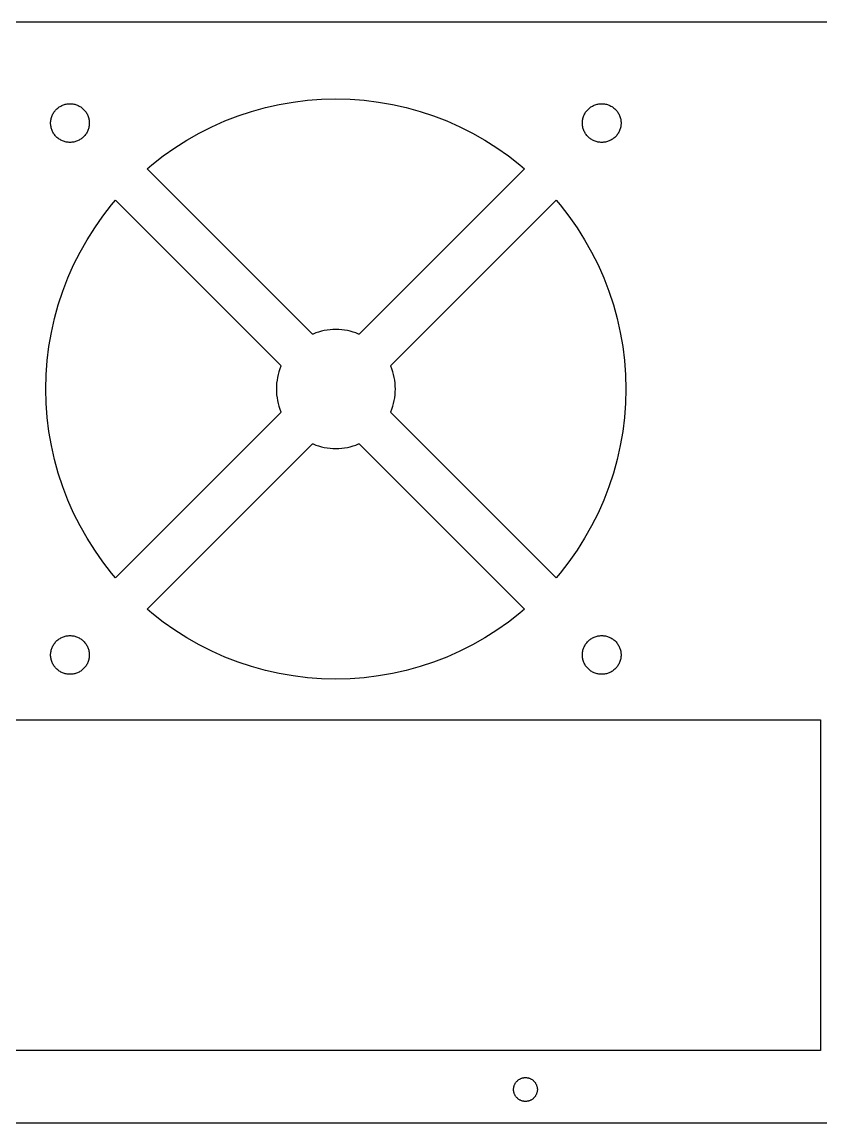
# Model space of a CAD drawing. Header units: metres. Extents: x -160 to 160, y 0 to 148.
# Drawn here: x -42.2 to 65.2, y 0 to 148 of the extents above; entities that cross this region are included whole.
import ezdxf

# ---------------------------------------------------------------- set-up
doc = ezdxf.new("R2010")
doc.units = ezdxf.units.M

msp = doc.modelspace()

# ---------------------------------------------------------------- linework, layer by layer
for p, q in [((154, 148), (-154, 148)), ((-1.91364, 137.62), (0, 137.667)), ((0, 137.667), (1.91364, 137.62)), ((-37.7604, 136.067), (-37.677, 136.163)), ((-37.677, 136.163), (-37.589, 136.256)), ((-37.589, 136.256), (-37.4966, 136.344)), ((-37.4966, 136.344), (-37.3999, 136.427)), ((-37.3999, 136.427), (-37.2993, 136.506)), ((-37.2993, 136.506), (-37.1949, 136.579)), ((-37.1949, 136.579), (-37.0871, 136.647)), ((-37.0871, 136.647), (-36.976, 136.71)), ((-36.976, 136.71), (-36.862, 136.768)), ((-36.862, 136.768), (-36.7453, 136.819)), ((-36.7453, 136.819), (-36.6262, 136.865)), ((-36.6262, 136.865), (-36.505, 136.905)), ((-36.505, 136.905), (-36.3819, 136.939)), ((-36.3819, 136.939), (-36.2574, 136.967)), ((-36.2574, 136.967), (-36.1316, 136.989)), ((-36.1316, 136.989), (-36.0049, 137.005)), ((-36.0049, 137.005), (-35.8776, 137.014)), ((-35.8776, 137.014), (-35.75, 137.017)), ((-35.75, 137.017), (-35.6224, 137.014)), ((-35.6224, 137.014), (-35.4951, 137.005)), ((-35.4951, 137.005), (-35.3684, 136.989)), ((-35.3684, 136.989), (-35.2426, 136.967)), ((-35.2426, 136.967), (-35.1181, 136.939)), ((-35.1181, 136.939), (-34.995, 136.905)), ((-34.995, 136.905), (-34.8738, 136.865)), ((-34.8738, 136.865), (-34.7547, 136.819)), ((-34.7547, 136.819), (-34.638, 136.768)), ((-34.638, 136.768), (-34.524, 136.71)), ((-34.524, 136.71), (-34.4129, 136.647)), ((-34.4129, 136.647), (-34.3051, 136.579)), ((-34.3051, 136.579), (-34.2007, 136.506)), ((-34.2007, 136.506), (-34.1001, 136.427)), ((-34.1001, 136.427), (-34.0034, 136.344)), ((-34.0034, 136.344), (-33.911, 136.256)), ((-33.911, 136.256), (-33.823, 136.163)), ((-33.823, 136.163), (-33.7396, 136.067)), ((-11.3211, 135.987), (-9.47623, 136.498)), ((-9.47623, 136.498), (-7.60852, 136.917)), ((-7.60852, 136.917), (-5.72249, 137.245)), ((-5.72249, 137.245), (-3.82266, 137.479)), ((-3.82266, 137.479), (-1.91364, 137.62)), ((1.91364, 137.62), (3.82266, 137.479)), ((3.82266, 137.479), (5.72249, 137.245)), ((5.72249, 137.245), (7.60852, 136.917)), ((7.60852, 136.917), (9.47623, 136.498)), ((9.47623, 136.498), (11.3211, 135.987)), ((33.7396, 136.067), (33.823, 136.163)), ((33.823, 136.163), (33.911, 136.256)), ((33.911, 136.256), (34.0034, 136.344)), ((34.0034, 136.344), (34.1001, 136.427)), ((34.1001, 136.427), (34.2007, 136.506)), ((34.2007, 136.506), (34.3051, 136.579)), ((34.3051, 136.579), (34.4129, 136.647)), ((34.4129, 136.647), (34.524, 136.71)), ((34.524, 136.71), (34.638, 136.768)), ((34.638, 136.768), (34.7547, 136.819)), ((34.7547, 136.819), (34.8738, 136.865)), ((34.8738, 136.865), (34.995, 136.905)), ((34.995, 136.905), (35.1181, 136.939)), ((35.1181, 136.939), (35.2426, 136.967)), ((35.2426, 136.967), (35.3684, 136.989)), ((35.3684, 136.989), (35.4951, 137.005)), ((35.4951, 137.005), (35.6224, 137.014)), ((35.6224, 137.014), (35.75, 137.017)), ((35.75, 137.017), (35.8776, 137.014)), ((35.8776, 137.014), (36.0049, 137.005)), ((36.0049, 137.005), (36.1316, 136.989)), ((36.1316, 136.989), (36.2574, 136.967)), ((36.2574, 136.967), (36.3819, 136.939)), ((36.3819, 136.939), (36.505, 136.905)), ((36.505, 136.905), (36.6262, 136.865)), ((36.6262, 136.865), (36.7453, 136.819)), ((36.7453, 136.819), (36.862, 136.768)), ((36.862, 136.768), (36.976, 136.71)), ((36.976, 136.71), (37.0871, 136.647)), ((37.0871, 136.647), (37.1949, 136.579)), ((37.1949, 136.579), (37.2993, 136.506)), ((37.2993, 136.506), (37.3999, 136.427)), ((37.3999, 136.427), (37.4966, 136.344)), ((37.4966, 136.344), (37.589, 136.256)), ((37.589, 136.256), (37.677, 136.163)), ((37.677, 136.163), (37.7604, 136.067)), ((-38.3382, 134.672), (-38.3226, 134.798)), ((-38.3226, 134.798), (-38.3008, 134.924)), ((-38.3008, 134.924), (-38.2728, 135.049)), ((-38.2728, 135.049), (-38.2388, 135.172)), ((-38.2388, 135.172), (-38.1987, 135.293)), ((-38.1987, 135.293), (-38.1528, 135.412)), ((-38.1528, 135.412), (-38.101, 135.529)), ((-38.101, 135.529), (-38.0437, 135.643)), ((-38.0437, 135.643), (-37.9807, 135.754)), ((-37.9807, 135.754), (-37.9124, 135.862)), ((-37.9124, 135.862), (-37.8389, 135.966)), ((-37.8389, 135.966), (-37.7604, 136.067)), ((-33.7396, 136.067), (-33.6611, 135.966)), ((-33.6611, 135.966), (-33.5876, 135.862)), ((-33.5876, 135.862), (-33.5193, 135.754)), ((-33.5193, 135.754), (-33.4563, 135.643)), ((-33.4563, 135.643), (-33.3989, 135.529)), ((-33.3989, 135.529), (-33.3472, 135.412)), ((-33.3472, 135.412), (-33.3013, 135.293)), ((-33.3013, 135.293), (-33.2612, 135.172)), ((-33.2612, 135.172), (-33.2272, 135.049)), ((-33.2272, 135.049), (-33.1992, 134.924)), ((-33.1992, 134.924), (-33.1774, 134.798)), ((-33.1774, 134.798), (-33.1618, 134.672)), ((-16.6746, 133.922), (-14.9247, 134.698)), ((-14.9247, 134.698), (-13.1387, 135.387)), ((-13.1387, 135.387), (-11.3211, 135.987)), ((11.3211, 135.987), (13.1387, 135.387)), ((13.1387, 135.387), (14.9247, 134.698)), ((14.9247, 134.698), (16.6746, 133.922)), ((33.1618, 134.672), (33.1774, 134.798)), ((33.1774, 134.798), (33.1992, 134.924)), ((33.1992, 134.924), (33.2272, 135.049)), ((33.2272, 135.049), (33.2612, 135.172)), ((33.2612, 135.172), (33.3013, 135.293)), ((33.3013, 135.293), (33.3472, 135.412)), ((33.3472, 135.412), (33.3989, 135.529)), ((33.3989, 135.529), (33.4563, 135.643)), ((33.4563, 135.643), (33.5193, 135.754)), ((33.5193, 135.754), (33.5876, 135.862)), ((33.5876, 135.862), (33.6611, 135.966)), ((33.6611, 135.966), (33.7396, 136.067)), ((37.7604, 136.067), (37.8389, 135.966)), ((37.8389, 135.966), (37.9124, 135.862)), ((37.9124, 135.862), (37.9807, 135.754)), ((37.9807, 135.754), (38.0437, 135.643)), ((38.0437, 135.643), (38.101, 135.529)), ((38.101, 135.529), (38.1528, 135.412)), ((38.1528, 135.412), (38.1987, 135.293)), ((38.1987, 135.293), (38.2388, 135.172)), ((38.2388, 135.172), (38.2728, 135.049)), ((38.2728, 135.049), (38.3008, 134.924)), ((38.3008, 134.924), (38.3226, 134.798)), ((38.3226, 134.798), (38.3382, 134.672)), ((-38.3508, 134.417), (-38.3476, 134.544)), ((-38.3476, 134.289), (-38.3508, 134.417)), ((-38.3476, 134.544), (-38.3382, 134.672)), ((-38.3382, 134.162), (-38.3476, 134.289)), ((-38.3226, 134.035), (-38.3382, 134.162)), ((-38.3008, 133.909), (-38.3226, 134.035)), ((-38.2728, 133.785), (-38.3008, 133.909)), ((-38.2388, 133.662), (-38.2728, 133.785)), ((-38.1987, 133.54), (-38.2388, 133.662)), ((-38.1528, 133.421), (-38.1987, 133.54)), ((-38.101, 133.305), (-38.1528, 133.421)), ((-38.0437, 133.191), (-38.101, 133.305)), ((-33.3989, 133.305), (-33.4563, 133.191)), ((-33.3472, 133.421), (-33.3989, 133.305)), ((-33.3013, 133.54), (-33.3472, 133.421)), ((-33.2612, 133.662), (-33.3013, 133.54)), ((-33.2272, 133.785), (-33.2612, 133.662)), ((-33.1992, 133.909), (-33.2272, 133.785)), ((-33.1774, 134.035), (-33.1992, 133.909)), ((-33.1618, 134.162), (-33.1774, 134.035)), ((-33.1618, 134.672), (-33.1524, 134.544)), ((-33.1524, 134.289), (-33.1618, 134.162)), ((-33.1524, 134.544), (-33.1492, 134.417)), ((-33.1492, 134.417), (-33.1524, 134.289)), ((-18.3845, 133.062), (-16.6746, 133.922)), ((16.6746, 133.922), (18.3845, 133.062)), ((33.1492, 134.417), (33.1524, 134.544)), ((33.1524, 134.289), (33.1492, 134.417)), ((33.1524, 134.544), (33.1618, 134.672)), ((33.1618, 134.162), (33.1524, 134.289)), ((33.1774, 134.035), (33.1618, 134.162)), ((33.1992, 133.909), (33.1774, 134.035)), ((33.2272, 133.785), (33.1992, 133.909)), ((33.2612, 133.662), (33.2272, 133.785)), ((33.3013, 133.54), (33.2612, 133.662)), ((33.3472, 133.421), (33.3013, 133.54)), ((33.3989, 133.305), (33.3472, 133.421)), ((33.4563, 133.191), (33.3989, 133.305)), ((38.101, 133.305), (38.0437, 133.191)), ((38.1528, 133.421), (38.101, 133.305)), ((38.1987, 133.54), (38.1528, 133.421)), ((38.2388, 133.662), (38.1987, 133.54)), ((38.2728, 133.785), (38.2388, 133.662)), ((38.3008, 133.909), (38.2728, 133.785)), ((38.3226, 134.035), (38.3008, 133.909)), ((38.3382, 134.162), (38.3226, 134.035)), ((38.3382, 134.672), (38.3476, 134.544)), ((38.3476, 134.289), (38.3382, 134.162)), ((38.3476, 134.544), (38.3508, 134.417)), ((38.3508, 134.417), (38.3476, 134.289)), ((-37.9807, 133.08), (-38.0437, 133.191)), ((-37.9124, 132.972), (-37.9807, 133.08)), ((-37.8389, 132.867), (-37.9124, 132.972)), ((-37.7604, 132.767), (-37.8389, 132.867)), ((-37.677, 132.67), (-37.7604, 132.767)), ((-37.589, 132.578), (-37.677, 132.67)), ((-37.4966, 132.49), (-37.589, 132.578)), ((-37.3999, 132.406), (-37.4966, 132.49)), ((-37.2993, 132.328), (-37.3999, 132.406)), ((-37.1949, 132.254), (-37.2993, 132.328)), ((-37.0871, 132.186), (-37.1949, 132.254)), ((-36.976, 132.123), (-37.0871, 132.186)), ((-36.862, 132.066), (-36.976, 132.123)), ((-36.7453, 132.014), (-36.862, 132.066)), ((-36.6262, 131.968), (-36.7453, 132.014)), ((-36.505, 131.928), (-36.6262, 131.968)), ((-36.3819, 131.894), (-36.505, 131.928)), ((-36.2574, 131.866), (-36.3819, 131.894)), ((-36.1316, 131.844), (-36.2574, 131.866)), ((-36.0049, 131.828), (-36.1316, 131.844)), ((-35.8776, 131.819), (-36.0049, 131.828)), ((-35.75, 131.816), (-35.8776, 131.819)), ((-35.6224, 131.819), (-35.75, 131.816)), ((-35.4951, 131.828), (-35.6224, 131.819)), ((-35.3684, 131.844), (-35.4951, 131.828)), ((-35.2426, 131.866), (-35.3684, 131.844)), ((-35.1181, 131.894), (-35.2426, 131.866)), ((-34.995, 131.928), (-35.1181, 131.894)), ((-34.8738, 131.968), (-34.995, 131.928)), ((-34.7547, 132.014), (-34.8738, 131.968)), ((-34.638, 132.066), (-34.7547, 132.014)), ((-34.524, 132.123), (-34.638, 132.066)), ((-34.4129, 132.186), (-34.524, 132.123)), ((-34.3051, 132.254), (-34.4129, 132.186)), ((-34.2007, 132.328), (-34.3051, 132.254)), ((-34.1001, 132.406), (-34.2007, 132.328)), ((-34.0034, 132.49), (-34.1001, 132.406)), ((-33.911, 132.578), (-34.0034, 132.49)), ((-33.823, 132.67), (-33.911, 132.578)), ((-33.7396, 132.767), (-33.823, 132.67)), ((-33.6611, 132.867), (-33.7396, 132.767)), ((-33.5876, 132.972), (-33.6611, 132.867)), ((-33.5193, 133.08), (-33.5876, 132.972)), ((-33.4563, 133.191), (-33.5193, 133.08)), ((-21.6672, 131.094), (-20.05, 132.118)), ((-20.05, 132.118), (-18.3845, 133.062)), ((18.3845, 133.062), (20.05, 132.118)), ((20.05, 132.118), (21.6672, 131.094)), ((33.5193, 133.08), (33.4563, 133.191)), ((33.5876, 132.972), (33.5193, 133.08)), ((33.6611, 132.867), (33.5876, 132.972)), ((33.7396, 132.767), (33.6611, 132.867)), ((33.823, 132.67), (33.7396, 132.767)), ((33.911, 132.578), (33.823, 132.67)), ((34.0034, 132.49), (33.911, 132.578)), ((34.1001, 132.406), (34.0034, 132.49)), ((34.2007, 132.328), (34.1001, 132.406)), ((34.3051, 132.254), (34.2007, 132.328)), ((34.4129, 132.186), (34.3051, 132.254)), ((34.524, 132.123), (34.4129, 132.186)), ((34.638, 132.066), (34.524, 132.123)), ((34.7547, 132.014), (34.638, 132.066)), ((34.8738, 131.968), (34.7547, 132.014)), ((34.995, 131.928), (34.8738, 131.968)), ((35.1181, 131.894), (34.995, 131.928)), ((35.2426, 131.866), (35.1181, 131.894)), ((35.3684, 131.844), (35.2426, 131.866)), ((35.4951, 131.828), (35.3684, 131.844)), ((35.6224, 131.819), (35.4951, 131.828)), ((35.75, 131.816), (35.6224, 131.819)), ((35.8776, 131.819), (35.75, 131.816)), ((36.0049, 131.828), (35.8776, 131.819)), ((36.1316, 131.844), (36.0049, 131.828)), ((36.2574, 131.866), (36.1316, 131.844)), ((36.3819, 131.894), (36.2574, 131.866)), ((36.505, 131.928), (36.3819, 131.894)), ((36.6262, 131.968), (36.505, 131.928)), ((36.7453, 132.014), (36.6262, 131.968)), ((36.862, 132.066), (36.7453, 132.014)), ((36.976, 132.123), (36.862, 132.066)), ((37.0871, 132.186), (36.976, 132.123)), ((37.1949, 132.254), (37.0871, 132.186)), ((37.2993, 132.328), (37.1949, 132.254)), ((37.3999, 132.406), (37.2993, 132.328)), ((37.4966, 132.49), (37.3999, 132.406)), ((37.589, 132.578), (37.4966, 132.49)), ((37.677, 132.67), (37.589, 132.578)), ((37.7604, 132.767), (37.677, 132.67)), ((37.8389, 132.867), (37.7604, 132.767)), ((37.9124, 132.972), (37.8389, 132.867)), ((37.9807, 133.08), (37.9124, 132.972)), ((38.0437, 133.191), (37.9807, 133.08)), ((-23.2323, 129.992), (-21.6672, 131.094)), ((21.6672, 131.094), (23.2323, 129.992)), ((-25.366, 128.275), (-24.7413, 128.814)), ((-24.7413, 128.814), (-23.2323, 129.992)), ((23.2323, 129.992), (24.7413, 128.814)), ((24.7413, 128.814), (25.366, 128.275)), ((-3.12169, 106.031), (-25.366, 128.275)), ((25.366, 128.275), (3.12169, 106.031)), ((-31.3251, 121.899), (-30.1474, 123.408)), ((-30.1474, 123.408), (-29.6086, 124.033)), ((-29.6086, 124.033), (-7.36433, 101.788)), ((7.36433, 101.788), (29.6086, 124.033)), ((29.6086, 124.033), (30.1474, 123.408)), ((30.1474, 123.408), (31.3251, 121.899)), ((-32.4273, 120.334), (-31.3251, 121.899)), ((31.3251, 121.899), (32.4273, 120.334)), ((-33.4514, 118.717), (-32.4273, 120.334)), ((32.4273, 120.334), (33.4514, 118.717)), ((-34.3949, 117.051), (-33.4514, 118.717)), ((33.4514, 118.717), (34.3949, 117.051)), ((-35.2556, 115.341), (-34.3949, 117.051)), ((34.3949, 117.051), (35.2556, 115.341)), ((-36.0313, 113.591), (-35.2556, 115.341)), ((35.2556, 115.341), (36.0313, 113.591)), ((-36.7202, 111.805), (-36.0313, 113.591)), ((36.0313, 113.591), (36.7202, 111.805)), ((-37.3207, 109.988), (-36.7202, 111.805)), ((36.7202, 111.805), (37.3207, 109.988)), ((-37.8312, 108.143), (-37.3207, 109.988)), ((37.3207, 109.988), (37.8312, 108.143)), ((-38.2506, 106.275), (-37.8312, 108.143)), ((37.8312, 108.143), (38.2506, 106.275)), ((-1.17384, 106.58), (-1.56071, 106.513)), ((-0.78413, 106.628), (-1.17384, 106.58)), ((-0.39253, 106.657), (-0.78413, 106.628)), ((0, 106.667), (-0.39253, 106.657)), ((0.39253, 106.657), (0, 106.667)), ((0.78413, 106.628), (0.39253, 106.657)), ((1.17384, 106.58), (0.78413, 106.628)), ((1.56071, 106.513), (1.17384, 106.58)), ((-38.5779, 104.389), (-38.2506, 106.275)), ((-3.06146, 106.058), (-3.12169, 106.031)), ((-2.69511, 106.199), (-3.06146, 106.058)), ((-2.32227, 106.322), (-2.69511, 106.199)), ((-1.94383, 106.427), (-2.32227, 106.322)), ((-1.56071, 106.513), (-1.94383, 106.427)), ((1.94383, 106.427), (1.56071, 106.513)), ((2.32227, 106.322), (1.94383, 106.427)), ((2.69511, 106.199), (2.32227, 106.322)), ((3.06146, 106.058), (2.69511, 106.199)), ((3.12169, 106.031), (3.06146, 106.058)), ((38.2506, 106.275), (38.5779, 104.389)), ((-38.8122, 102.489), (-38.5779, 104.389)), ((38.5779, 104.389), (38.8122, 102.489)), ((-38.953, 100.58), (-38.8122, 102.489)), ((38.8122, 102.489), (38.953, 100.58)), ((-7.65552, 100.989), (-7.76024, 100.611)), ((-7.53235, 101.362), (-7.65552, 100.989)), ((-7.39102, 101.728), (-7.53235, 101.362)), ((-7.36433, 101.788), (-7.39102, 101.728)), ((7.39102, 101.728), (7.36433, 101.788)), ((7.53235, 101.362), (7.39102, 101.728)), ((7.65552, 100.989), (7.53235, 101.362)), ((7.76024, 100.611), (7.65552, 100.989)), ((-39, 98.6667), (-38.953, 100.58)), ((-7.96147, 99.4508), (-7.99036, 99.0592)), ((-7.91341, 99.8405), (-7.96147, 99.4508)), ((-7.84627, 100.227), (-7.91341, 99.8405)), ((-7.76024, 100.611), (-7.84627, 100.227)), ((7.84627, 100.227), (7.76024, 100.611)), ((7.91341, 99.8405), (7.84627, 100.227)), ((7.96147, 99.4508), (7.91341, 99.8405)), ((7.99036, 99.0592), (7.96147, 99.4508)), ((38.953, 100.58), (39, 98.6667)), ((-38.953, 96.753), (-39, 98.6667)), ((-7.99036, 99.0592), (-8, 98.6667)), ((-8, 98.6667), (-7.99036, 98.2741)), ((-7.99036, 98.2741), (-7.96147, 97.8825)), ((-7.96147, 97.8825), (-7.91341, 97.4928)), ((7.91341, 97.4928), (7.96147, 97.8825)), ((7.96147, 97.8825), (7.99036, 98.2741)), ((8, 98.6667), (7.99036, 99.0592)), ((7.99036, 98.2741), (8, 98.6667)), ((39, 98.6667), (38.953, 96.753)), ((-38.8122, 94.844), (-38.953, 96.753)), ((-7.91341, 97.4928), (-7.84627, 97.1059)), ((-7.84627, 97.1059), (-7.76024, 96.7228)), ((-7.76024, 96.7228), (-7.65552, 96.3444)), ((-7.65552, 96.3444), (-7.53235, 95.9715)), ((7.53235, 95.9715), (7.65552, 96.3444)), ((7.65552, 96.3444), (7.76024, 96.7228)), ((7.76024, 96.7228), (7.84627, 97.1059)), ((7.84627, 97.1059), (7.91341, 97.4928)), ((38.953, 96.753), (38.8122, 94.844)), ((-38.5779, 92.9442), (-38.8122, 94.844)), ((-7.36433, 95.545), (-29.6086, 73.3007)), ((-7.53235, 95.9715), (-7.39102, 95.6052)), ((-7.39102, 95.6052), (-7.36433, 95.545)), ((7.36433, 95.545), (7.39102, 95.6052)), ((29.6086, 73.3007), (7.36433, 95.545)), ((7.39102, 95.6052), (7.53235, 95.9715)), ((38.8122, 94.844), (38.5779, 92.9442)), ((-38.2506, 91.0581), (-38.5779, 92.9442)), ((38.5779, 92.9442), (38.2506, 91.0581)), ((-37.8312, 89.1904), (-38.2506, 91.0581)), ((-25.366, 69.0581), (-3.12169, 91.3023)), ((-3.12169, 91.3023), (-3.06146, 91.2756)), ((-3.06146, 91.2756), (-2.69511, 91.1343)), ((-2.69511, 91.1343), (-2.32227, 91.0111)), ((-2.32227, 91.0111), (-1.94383, 90.9064)), ((-1.94383, 90.9064), (-1.56071, 90.8204)), ((-1.56071, 90.8204), (-1.17384, 90.7533)), ((-1.17384, 90.7533), (-0.78413, 90.7052)), ((-0.78413, 90.7052), (-0.39253, 90.6763)), ((-0.39253, 90.6763), (0, 90.6667)), ((0, 90.6667), (0.39253, 90.6763)), ((0.39253, 90.6763), (0.78413, 90.7052)), ((0.78413, 90.7052), (1.17384, 90.7533)), ((1.17384, 90.7533), (1.56071, 90.8204)), ((1.56071, 90.8204), (1.94383, 90.9064)), ((1.94383, 90.9064), (2.32227, 91.0111)), ((2.32227, 91.0111), (2.69511, 91.1343)), ((2.69511, 91.1343), (3.06146, 91.2756)), ((3.06146, 91.2756), (3.12169, 91.3023)), ((3.12169, 91.3023), (25.366, 69.0581)), ((38.2506, 91.0581), (37.8312, 89.1904)), ((-37.3207, 87.3456), (-37.8312, 89.1904)), ((37.8312, 89.1904), (37.3207, 87.3456)), ((-36.7202, 85.528), (-37.3207, 87.3456)), ((37.3207, 87.3456), (36.7202, 85.528)), ((-36.0313, 83.742), (-36.7202, 85.528)), ((36.7202, 85.528), (36.0313, 83.742)), ((-35.2556, 81.992), (-36.0313, 83.742)), ((36.0313, 83.742), (35.2556, 81.992)), ((-34.3949, 80.2822), (-35.2556, 81.992)), ((35.2556, 81.992), (34.3949, 80.2822)), ((-33.4514, 78.6167), (-34.3949, 80.2822)), ((34.3949, 80.2822), (33.4514, 78.6167)), ((-32.4273, 76.9994), (-33.4514, 78.6167)), ((33.4514, 78.6167), (32.4273, 76.9994)), ((-31.3251, 75.4344), (-32.4273, 76.9994)), ((32.4273, 76.9994), (31.3251, 75.4344)), ((-30.1474, 73.9253), (-31.3251, 75.4344)), ((31.3251, 75.4344), (30.1474, 73.9253)), ((-29.6086, 73.3007), (-30.1474, 73.9253)), ((30.1474, 73.9253), (29.6086, 73.3007)), ((-24.7413, 68.5193), (-25.366, 69.0581)), ((-23.2323, 67.3416), (-24.7413, 68.5193)), ((24.7413, 68.5193), (23.2323, 67.3416)), ((25.366, 69.0581), (24.7413, 68.5193)), ((-21.6672, 66.2393), (-23.2323, 67.3416)), ((23.2323, 67.3416), (21.6672, 66.2393)), ((-37.1949, 65.0791), (-37.0871, 65.1474)), ((-37.0871, 65.1474), (-36.976, 65.2103)), ((-36.976, 65.2103), (-36.862, 65.2677)), ((-36.862, 65.2677), (-36.7453, 65.3194)), ((-36.7453, 65.3194), (-36.6262, 65.3654)), ((-36.6262, 65.3654), (-36.505, 65.4054)), ((-36.505, 65.4054), (-36.3819, 65.4395)), ((-36.3819, 65.4395), (-36.2574, 65.4674)), ((-36.2574, 65.4674), (-36.1316, 65.4893)), ((-36.1316, 65.4893), (-36.0049, 65.5049)), ((-36.0049, 65.5049), (-35.8776, 65.5143)), ((-35.8776, 65.5143), (-35.75, 65.5174)), ((-35.75, 65.5174), (-35.6224, 65.5143)), ((-35.6224, 65.5143), (-35.4951, 65.5049)), ((-35.4951, 65.5049), (-35.3684, 65.4893)), ((-35.3684, 65.4893), (-35.2426, 65.4674)), ((-35.2426, 65.4674), (-35.1181, 65.4395)), ((-35.1181, 65.4395), (-34.995, 65.4054)), ((-34.995, 65.4054), (-34.8738, 65.3654)), ((-34.8738, 65.3654), (-34.7547, 65.3194)), ((-34.7547, 65.3194), (-34.638, 65.2677)), ((-34.638, 65.2677), (-34.524, 65.2103)), ((-34.524, 65.2103), (-34.4129, 65.1474)), ((-34.4129, 65.1474), (-34.3051, 65.0791)), ((-20.05, 65.2152), (-21.6672, 66.2393)), ((-18.3845, 64.2717), (-20.05, 65.2152)), ((20.05, 65.2152), (18.3845, 64.2717)), ((21.6672, 66.2393), (20.05, 65.2152)), ((34.3051, 65.0791), (34.4129, 65.1474)), ((34.4129, 65.1474), (34.524, 65.2103)), ((34.524, 65.2103), (34.638, 65.2677)), ((34.638, 65.2677), (34.7547, 65.3194)), ((34.7547, 65.3194), (34.8738, 65.3654)), ((34.8738, 65.3654), (34.995, 65.4054)), ((34.995, 65.4054), (35.1181, 65.4395)), ((35.1181, 65.4395), (35.2426, 65.4674)), ((35.2426, 65.4674), (35.3684, 65.4893)), ((35.3684, 65.4893), (35.4951, 65.5049)), ((35.4951, 65.5049), (35.6224, 65.5143)), ((35.6224, 65.5143), (35.75, 65.5174)), ((35.75, 65.5174), (35.8776, 65.5143)), ((35.8776, 65.5143), (36.0049, 65.5049)), ((36.0049, 65.5049), (36.1316, 65.4893)), ((36.1316, 65.4893), (36.2574, 65.4674)), ((36.2574, 65.4674), (36.3819, 65.4395)), ((36.3819, 65.4395), (36.505, 65.4054)), ((36.505, 65.4054), (36.6262, 65.3654)), ((36.6262, 65.3654), (36.7453, 65.3194)), ((36.7453, 65.3194), (36.862, 65.2677)), ((36.862, 65.2677), (36.976, 65.2103)), ((36.976, 65.2103), (37.0871, 65.1474)), ((37.0871, 65.1474), (37.1949, 65.0791)), ((-38.2728, 63.5486), (-38.2388, 63.6716)), ((-38.2388, 63.6716), (-38.1987, 63.7928)), ((-38.1987, 63.7928), (-38.1528, 63.9119)), ((-38.1528, 63.9119), (-38.101, 64.0286)), ((-38.101, 64.0286), (-38.0437, 64.1427)), ((-38.0437, 64.1427), (-37.9807, 64.2537)), ((-37.9807, 64.2537), (-37.9124, 64.3616)), ((-37.9124, 64.3616), (-37.8389, 64.4659)), ((-37.8389, 64.4659), (-37.7604, 64.5666)), ((-37.7604, 64.5666), (-37.677, 64.6632)), ((-37.677, 64.6632), (-37.589, 64.7557)), ((-37.589, 64.7557), (-37.4966, 64.8437)), ((-37.4966, 64.8437), (-37.3999, 64.9271)), ((-37.3999, 64.9271), (-37.2993, 65.0056)), ((-37.2993, 65.0056), (-37.1949, 65.0791)), ((-34.3051, 65.0791), (-34.2007, 65.0056)), ((-34.2007, 65.0056), (-34.1001, 64.9271)), ((-34.1001, 64.9271), (-34.0034, 64.8437)), ((-34.0034, 64.8437), (-33.911, 64.7557)), ((-33.911, 64.7557), (-33.823, 64.6632)), ((-33.823, 64.6632), (-33.7396, 64.5666)), ((-33.7396, 64.5666), (-33.6611, 64.4659)), ((-33.6611, 64.4659), (-33.5876, 64.3616)), ((-33.5876, 64.3616), (-33.5193, 64.2537)), ((-33.5193, 64.2537), (-33.4563, 64.1427)), ((-33.4563, 64.1427), (-33.3989, 64.0286)), ((-33.3989, 64.0286), (-33.3472, 63.9119)), ((-33.3472, 63.9119), (-33.3013, 63.7928)), ((-33.3013, 63.7928), (-33.2612, 63.6716)), ((-33.2612, 63.6716), (-33.2272, 63.5486)), ((-16.6746, 63.4111), (-18.3845, 64.2717)), ((18.3845, 64.2717), (16.6746, 63.4111)), ((33.2272, 63.5486), (33.2612, 63.6716)), ((33.2612, 63.6716), (33.3013, 63.7928)), ((33.3013, 63.7928), (33.3472, 63.9119)), ((33.3472, 63.9119), (33.3989, 64.0286)), ((33.3989, 64.0286), (33.4563, 64.1427)), ((33.4563, 64.1427), (33.5193, 64.2537)), ((33.5193, 64.2537), (33.5876, 64.3616)), ((33.5876, 64.3616), (33.6611, 64.4659)), ((33.6611, 64.4659), (33.7396, 64.5666)), ((33.7396, 64.5666), (33.823, 64.6632)), ((33.823, 64.6632), (33.911, 64.7557)), ((33.911, 64.7557), (34.0034, 64.8437)), ((34.0034, 64.8437), (34.1001, 64.9271)), ((34.1001, 64.9271), (34.2007, 65.0056)), ((34.2007, 65.0056), (34.3051, 65.0791)), ((37.1949, 65.0791), (37.2993, 65.0056)), ((37.2993, 65.0056), (37.3999, 64.9271)), ((37.3999, 64.9271), (37.4966, 64.8437)), ((37.4966, 64.8437), (37.589, 64.7557)), ((37.589, 64.7557), (37.677, 64.6632)), ((37.677, 64.6632), (37.7604, 64.5666)), ((37.7604, 64.5666), (37.8389, 64.4659)), ((37.8389, 64.4659), (37.9124, 64.3616)), ((37.9124, 64.3616), (37.9807, 64.2537)), ((37.9807, 64.2537), (38.0437, 64.1427)), ((38.0437, 64.1427), (38.101, 64.0286)), ((38.101, 64.0286), (38.1528, 63.9119)), ((38.1528, 63.9119), (38.1987, 63.7928)), ((38.1987, 63.7928), (38.2388, 63.6716)), ((38.2388, 63.6716), (38.2728, 63.5486)), ((-38.3508, 62.9167), (-38.3476, 63.0443)), ((-38.3476, 62.789), (-38.3508, 62.9167)), ((-38.3476, 63.0443), (-38.3382, 63.1716)), ((-38.3382, 62.6617), (-38.3476, 62.789)), ((-38.3382, 63.1716), (-38.3226, 63.2983)), ((-38.3226, 62.535), (-38.3382, 62.6617)), ((-38.3226, 63.2983), (-38.3008, 63.424)), ((-38.3008, 62.4093), (-38.3226, 62.535)), ((-38.3008, 63.424), (-38.2728, 63.5486)), ((-38.2728, 62.2847), (-38.3008, 62.4093)), ((-38.2388, 62.1617), (-38.2728, 62.2847)), ((-38.1987, 62.0405), (-38.2388, 62.1617)), ((-33.2612, 62.1617), (-33.3013, 62.0405)), ((-33.2272, 62.2847), (-33.2612, 62.1617)), ((-33.2272, 63.5486), (-33.1992, 63.424)), ((-33.1992, 62.4093), (-33.2272, 62.2847)), ((-33.1992, 63.424), (-33.1774, 63.2983)), ((-33.1774, 62.535), (-33.1992, 62.4093)), ((-33.1774, 63.2983), (-33.1618, 63.1716)), ((-33.1618, 62.6617), (-33.1774, 62.535)), ((-33.1618, 63.1716), (-33.1524, 63.0443)), ((-33.1524, 62.789), (-33.1618, 62.6617)), ((-33.1524, 63.0443), (-33.1492, 62.9167)), ((-33.1492, 62.9167), (-33.1524, 62.789)), ((-14.9247, 62.6354), (-16.6746, 63.4111)), ((-13.1387, 61.9464), (-14.9247, 62.6354)), ((14.9247, 62.6354), (13.1387, 61.9464)), ((16.6746, 63.4111), (14.9247, 62.6354)), ((33.1492, 62.9167), (33.1524, 63.0443)), ((33.1524, 62.789), (33.1492, 62.9167)), ((33.1524, 63.0443), (33.1618, 63.1716)), ((33.1618, 62.6617), (33.1524, 62.789)), ((33.1618, 63.1716), (33.1774, 63.2983)), ((33.1774, 62.535), (33.1618, 62.6617)), ((33.1774, 63.2983), (33.1992, 63.424)), ((33.1992, 62.4093), (33.1774, 62.535)), ((33.1992, 63.424), (33.2272, 63.5486)), ((33.2272, 62.2847), (33.1992, 62.4093)), ((33.2612, 62.1617), (33.2272, 62.2847)), ((33.3013, 62.0405), (33.2612, 62.1617)), ((38.2388, 62.1617), (38.1987, 62.0405)), ((38.2728, 62.2847), (38.2388, 62.1617)), ((38.2728, 63.5486), (38.3008, 63.424)), ((38.3008, 62.4093), (38.2728, 62.2847)), ((38.3008, 63.424), (38.3226, 63.2983)), ((38.3226, 62.535), (38.3008, 62.4093)), ((38.3226, 63.2983), (38.3382, 63.1716)), ((38.3382, 62.6617), (38.3226, 62.535)), ((38.3382, 63.1716), (38.3476, 63.0443)), ((38.3476, 62.789), (38.3382, 62.6617)), ((38.3476, 63.0443), (38.3508, 62.9167)), ((38.3508, 62.9167), (38.3476, 62.789)), ((-38.1528, 61.9214), (-38.1987, 62.0405)), ((-38.101, 61.8047), (-38.1528, 61.9214)), ((-38.0437, 61.6907), (-38.101, 61.8047)), ((-37.9807, 61.5796), (-38.0437, 61.6907)), ((-37.9124, 61.4718), (-37.9807, 61.5796)), ((-37.8389, 61.3674), (-37.9124, 61.4718)), ((-37.7604, 61.2668), (-37.8389, 61.3674)), ((-37.677, 61.1701), (-37.7604, 61.2668)), ((-37.589, 61.0777), (-37.677, 61.1701)), ((-37.4966, 60.9896), (-37.589, 61.0777)), ((-37.3999, 60.9062), (-37.4966, 60.9896)), ((-37.2993, 60.8277), (-37.3999, 60.9062)), ((-37.1949, 60.7542), (-37.2993, 60.8277)), ((-37.0871, 60.6859), (-37.1949, 60.7542)), ((-36.976, 60.623), (-37.0871, 60.6859)), ((-34.4129, 60.6859), (-34.524, 60.623)), ((-34.3051, 60.7542), (-34.4129, 60.6859)), ((-34.2007, 60.8277), (-34.3051, 60.7542)), ((-34.1001, 60.9062), (-34.2007, 60.8277)), ((-34.0034, 60.9896), (-34.1001, 60.9062)), ((-33.911, 61.0777), (-34.0034, 60.9896)), ((-33.823, 61.1701), (-33.911, 61.0777)), ((-33.7396, 61.2668), (-33.823, 61.1701)), ((-33.6611, 61.3674), (-33.7396, 61.2668)), ((-33.5876, 61.4718), (-33.6611, 61.3674)), ((-33.5193, 61.5796), (-33.5876, 61.4718)), ((-33.4563, 61.6907), (-33.5193, 61.5796)), ((-33.3989, 61.8047), (-33.4563, 61.6907)), ((-33.3472, 61.9214), (-33.3989, 61.8047)), ((-33.3013, 62.0405), (-33.3472, 61.9214)), ((-11.3211, 61.346), (-13.1387, 61.9464)), ((-9.47623, 60.8354), (-11.3211, 61.346)), ((-7.60852, 60.416), (-9.47623, 60.8354)), ((9.47623, 60.8354), (7.60852, 60.416)), ((11.3211, 61.346), (9.47623, 60.8354)), ((13.1387, 61.9464), (11.3211, 61.346)), ((33.3472, 61.9214), (33.3013, 62.0405)), ((33.3989, 61.8047), (33.3472, 61.9214)), ((33.4563, 61.6907), (33.3989, 61.8047)), ((33.5193, 61.5796), (33.4563, 61.6907)), ((33.5876, 61.4718), (33.5193, 61.5796)), ((33.6611, 61.3674), (33.5876, 61.4718)), ((33.7396, 61.2668), (33.6611, 61.3674)), ((33.823, 61.1701), (33.7396, 61.2668)), ((33.911, 61.0777), (33.823, 61.1701)), ((34.0034, 60.9896), (33.911, 61.0777)), ((34.1001, 60.9062), (34.0034, 60.9896)), ((34.2007, 60.8277), (34.1001, 60.9062)), ((34.3051, 60.7542), (34.2007, 60.8277)), ((34.4129, 60.6859), (34.3051, 60.7542)), ((34.524, 60.623), (34.4129, 60.6859)), ((37.0871, 60.6859), (36.976, 60.623)), ((37.1949, 60.7542), (37.0871, 60.6859)), ((37.2993, 60.8277), (37.1949, 60.7542)), ((37.3999, 60.9062), (37.2993, 60.8277)), ((37.4966, 60.9896), (37.3999, 60.9062)), ((37.589, 61.0777), (37.4966, 60.9896)), ((37.677, 61.1701), (37.589, 61.0777)), ((37.7604, 61.2668), (37.677, 61.1701)), ((37.8389, 61.3674), (37.7604, 61.2668)), ((37.9124, 61.4718), (37.8389, 61.3674)), ((37.9807, 61.5796), (37.9124, 61.4718)), ((38.0437, 61.6907), (37.9807, 61.5796)), ((38.101, 61.8047), (38.0437, 61.6907)), ((38.1528, 61.9214), (38.101, 61.8047)), ((38.1987, 62.0405), (38.1528, 61.9214)), ((-36.862, 60.5656), (-36.976, 60.623)), ((-36.7453, 60.5139), (-36.862, 60.5656)), ((-36.6262, 60.4679), (-36.7453, 60.5139)), ((-36.505, 60.4279), (-36.6262, 60.4679)), ((-36.3819, 60.3938), (-36.505, 60.4279)), ((-36.2574, 60.3659), (-36.3819, 60.3938)), ((-36.1316, 60.3441), (-36.2574, 60.3659)), ((-36.0049, 60.3284), (-36.1316, 60.3441)), ((-35.8776, 60.319), (-36.0049, 60.3284)), ((-35.75, 60.3159), (-35.8776, 60.319)), ((-35.6224, 60.319), (-35.75, 60.3159)), ((-35.4951, 60.3284), (-35.6224, 60.319)), ((-35.3684, 60.3441), (-35.4951, 60.3284)), ((-35.2426, 60.3659), (-35.3684, 60.3441)), ((-35.1181, 60.3938), (-35.2426, 60.3659)), ((-34.995, 60.4279), (-35.1181, 60.3938)), ((-34.8738, 60.4679), (-34.995, 60.4279)), ((-34.7547, 60.5139), (-34.8738, 60.4679)), ((-34.638, 60.5656), (-34.7547, 60.5139)), ((-34.524, 60.623), (-34.638, 60.5656)), ((-5.72249, 60.0888), (-7.60852, 60.416)), ((-3.82266, 59.8545), (-5.72249, 60.0888)), ((-1.91364, 59.7136), (-3.82266, 59.8545)), ((0, 59.6667), (-1.91364, 59.7136)), ((1.91364, 59.7136), (0, 59.6667)), ((3.82266, 59.8545), (1.91364, 59.7136)), ((5.72249, 60.0888), (3.82266, 59.8545)), ((7.60852, 60.416), (5.72249, 60.0888)), ((34.638, 60.5656), (34.524, 60.623)), ((34.7547, 60.5139), (34.638, 60.5656)), ((34.8738, 60.4679), (34.7547, 60.5139)), ((34.995, 60.4279), (34.8738, 60.4679)), ((35.1181, 60.3938), (34.995, 60.4279)), ((35.2426, 60.3659), (35.1181, 60.3938)), ((35.3684, 60.3441), (35.2426, 60.3659)), ((35.4951, 60.3284), (35.3684, 60.3441)), ((35.6224, 60.319), (35.4951, 60.3284)), ((35.75, 60.3159), (35.6224, 60.319)), ((35.8776, 60.319), (35.75, 60.3159)), ((36.0049, 60.3284), (35.8776, 60.319)), ((36.1316, 60.3441), (36.0049, 60.3284)), ((36.2574, 60.3659), (36.1316, 60.3441)), ((36.3819, 60.3938), (36.2574, 60.3659)), ((36.505, 60.4279), (36.3819, 60.3938)), ((36.6262, 60.4679), (36.505, 60.4279)), ((36.7453, 60.5139), (36.6262, 60.4679)), ((36.862, 60.5656), (36.7453, 60.5139)), ((36.976, 60.623), (36.862, 60.5656)), ((-93.5684, 54.2148), (65.1816, 54.2148)), ((65.1816, 54.2148), (65.1816, 9.76479)), ((65.1816, 9.76479), (-93.5684, 9.76479)), ((24.7396, 5.91147), (24.8098, 5.94678)), ((24.8098, 5.94678), (24.8816, 5.97862)), ((24.8816, 5.97862), (24.9549, 6.00688)), ((24.9549, 6.00688), (25.0295, 6.03152)), ((25.0295, 6.03152), (25.1052, 6.05247)), ((25.1052, 6.05247), (25.1819, 6.06969)), ((25.1819, 6.06969), (25.2593, 6.08311)), ((25.2593, 6.08311), (25.3372, 6.09274)), ((25.3372, 6.09274), (25.4156, 6.09851)), ((25.4156, 6.09851), (25.4941, 6.10045)), ((25.4941, 6.10045), (25.5726, 6.09851)), ((25.5726, 6.09851), (25.651, 6.09274)), ((25.651, 6.09274), (25.7289, 6.08311)), ((25.7289, 6.08311), (25.8063, 6.06969)), ((25.8063, 6.06969), (25.883, 6.05247)), ((25.883, 6.05247), (25.9587, 6.03152)), ((25.9587, 6.03152), (26.0333, 6.00688)), ((26.0333, 6.00688), (26.1066, 5.97862)), ((26.1066, 5.97862), (26.1784, 5.94678)), ((26.1784, 5.94678), (26.2485, 5.91147)), ((23.8936, 4.5), (23.8956, 4.57852)), ((23.8956, 4.42146), (23.8936, 4.5)), ((23.8956, 4.57852), (23.9014, 4.65686)), ((23.9014, 4.65686), (23.911, 4.73483)), ((23.911, 4.73483), (23.9244, 4.81223)), ((23.9244, 4.81223), (23.9416, 4.88887)), ((23.9416, 4.88887), (23.9626, 4.96458)), ((23.9626, 4.96458), (23.9872, 5.03917)), ((23.9872, 5.03917), (24.0155, 5.11246)), ((24.0155, 5.11246), (24.0473, 5.18428)), ((24.0473, 5.18428), (24.0826, 5.25444)), ((24.0826, 5.25444), (24.1213, 5.32278)), ((24.1213, 5.32278), (24.1634, 5.38916)), ((24.1634, 5.38916), (24.2086, 5.45338)), ((24.2086, 5.45338), (24.2569, 5.5153)), ((24.2569, 5.5153), (24.3082, 5.57478)), ((24.3082, 5.57478), (24.3624, 5.63168)), ((24.3624, 5.63168), (24.4193, 5.68585)), ((24.4193, 5.68585), (24.4788, 5.73715)), ((24.4788, 5.73715), (24.5407, 5.78549)), ((24.5407, 5.78549), (24.6049, 5.83072)), ((24.6049, 5.83072), (24.6713, 5.87274)), ((24.6713, 5.87274), (24.7396, 5.91147)), ((26.2485, 5.91147), (26.3169, 5.87274)), ((26.3169, 5.87274), (26.3833, 5.83072)), ((26.3833, 5.83072), (26.4475, 5.78549)), ((26.4475, 5.78549), (26.5094, 5.73715)), ((26.5094, 5.73715), (26.5689, 5.68585)), ((26.5689, 5.68585), (26.6258, 5.63168)), ((26.6258, 5.63168), (26.6799, 5.57478)), ((26.6799, 5.57478), (26.7313, 5.5153)), ((26.7313, 5.5153), (26.7796, 5.45338)), ((26.7796, 5.45338), (26.8248, 5.38916)), ((26.8248, 5.38916), (26.8669, 5.32278)), ((26.8669, 5.32278), (26.9056, 5.25444)), ((26.9056, 5.25444), (26.9409, 5.18428)), ((26.9409, 5.18428), (26.9727, 5.11246)), ((26.9727, 5.11246), (27.001, 5.03917)), ((27.001, 5.03917), (27.0256, 4.96458)), ((27.0256, 4.96458), (27.0466, 4.88887)), ((27.0466, 4.88887), (27.0638, 4.81223)), ((27.0638, 4.81223), (27.0772, 4.73483)), ((27.0772, 4.73483), (27.0868, 4.65686)), ((27.0868, 4.65686), (27.0926, 4.57852)), ((27.0926, 4.57852), (27.0945, 4.5)), ((27.0945, 4.5), (27.0926, 4.42146)), ((23.9014, 4.34312), (23.8956, 4.42146)), ((23.911, 4.26515), (23.9014, 4.34312)), ((23.9244, 4.18776), (23.911, 4.26515)), ((23.9416, 4.11111), (23.9244, 4.18776)), ((23.9626, 4.0354), (23.9416, 4.11111)), ((23.9872, 3.96082), (23.9626, 4.0354)), ((24.0155, 3.88753), (23.9872, 3.96082)), ((24.0473, 3.8157), (24.0155, 3.88753)), ((24.0826, 3.74554), (24.0473, 3.8157)), ((24.1213, 3.6772), (24.0826, 3.74554)), ((24.1634, 3.61082), (24.1213, 3.6772)), ((24.2086, 3.5466), (24.1634, 3.61082)), ((24.2569, 3.48468), (24.2086, 3.5466)), ((24.3082, 3.4252), (24.2569, 3.48468)), ((24.3624, 3.3683), (24.3082, 3.4252)), ((24.4193, 3.31413), (24.3624, 3.3683)), ((24.4788, 3.26283), (24.4193, 3.31413)), ((24.5407, 3.21449), (24.4788, 3.26283)), ((24.6049, 3.16927), (24.5407, 3.21449)), ((24.6713, 3.12724), (24.6049, 3.16927)), ((24.7396, 3.08852), (24.6713, 3.12724)), ((24.8098, 3.05321), (24.7396, 3.08852)), ((24.8816, 3.02136), (24.8098, 3.05321)), ((24.9549, 2.9931), (24.8816, 3.02136)), ((25.0295, 2.96846), (24.9549, 2.9931)), ((25.1052, 2.94751), (25.0295, 2.96846)), ((25.9587, 2.96846), (25.883, 2.94751)), ((26.0333, 2.9931), (25.9587, 2.96846)), ((26.1066, 3.02136), (26.0333, 2.9931)), ((26.1784, 3.05321), (26.1066, 3.02136)), ((26.2485, 3.08852), (26.1784, 3.05321)), ((26.3169, 3.12724), (26.2485, 3.08852)), ((26.3833, 3.16927), (26.3169, 3.12724)), ((26.4475, 3.21449), (26.3833, 3.16927)), ((26.5094, 3.26283), (26.4475, 3.21449)), ((26.5689, 3.31413), (26.5094, 3.26283)), ((26.6258, 3.3683), (26.5689, 3.31413)), ((26.6799, 3.4252), (26.6258, 3.3683)), ((26.7313, 3.48468), (26.6799, 3.4252)), ((26.7796, 3.5466), (26.7313, 3.48468)), ((26.8248, 3.61082), (26.7796, 3.5466)), ((26.8669, 3.6772), (26.8248, 3.61082)), ((26.9056, 3.74554), (26.8669, 3.6772)), ((26.9409, 3.8157), (26.9056, 3.74554)), ((26.9727, 3.88753), (26.9409, 3.8157)), ((27.001, 3.96082), (26.9727, 3.88753)), ((27.0256, 4.0354), (27.001, 3.96082)), ((27.0466, 4.11111), (27.0256, 4.0354)), ((27.0638, 4.18776), (27.0466, 4.11111)), ((27.0772, 4.26515), (27.0638, 4.18776)), ((27.0868, 4.34312), (27.0772, 4.26515)), ((27.0926, 4.42146), (27.0868, 4.34312)), ((25.1819, 2.9303), (25.1052, 2.94751)), ((25.2593, 2.91687), (25.1819, 2.9303)), ((25.3372, 2.90724), (25.2593, 2.91687)), ((25.4156, 2.90147), (25.3372, 2.90724)), ((25.4941, 2.89954), (25.4156, 2.90147)), ((25.5726, 2.90147), (25.4941, 2.89954)), ((25.651, 2.90724), (25.5726, 2.90147)), ((25.7289, 2.91687), (25.651, 2.90724)), ((25.8063, 2.9303), (25.7289, 2.91687)), ((25.883, 2.94751), (25.8063, 2.9303)), ((-154, 0), (154, 0))]:
    msp.add_line(p, q)

doc.saveas('drawing.dxf')
